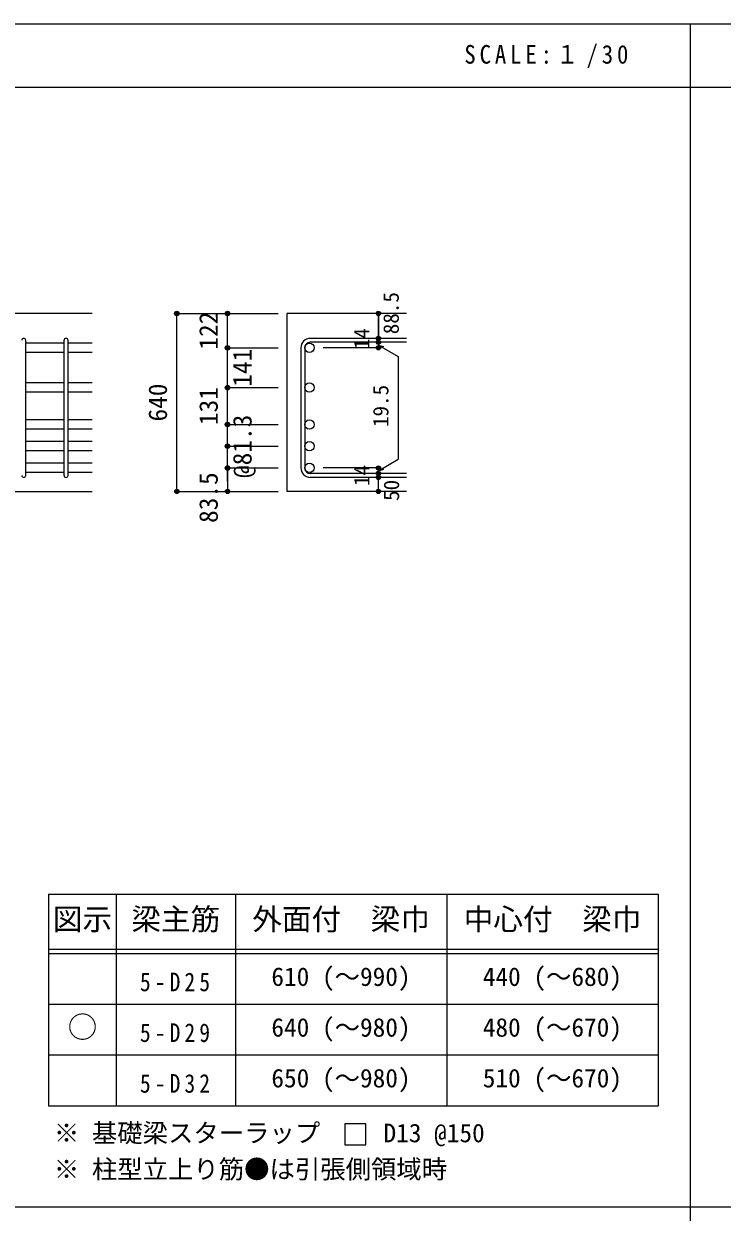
# Model space of a CAD drawing. Units: millimetres at full size, sheet at 1:30, with parts at other scales. Extents: x -5973 to 5954, y -4195 to 4201.
# Drawn here: x -3489 to -1011, y -15 to 4201 of the extents above; entities that cross this region are included whole.
import ezdxf
from ezdxf.enums import TextEntityAlignment as Align

# ---------------------------------------------------------------- set-up
doc = ezdxf.new("R2010")
doc.units = ezdxf.units.MM
doc.header["$LTSCALE"] = 30
doc.header["$PDMODE"] = 32
doc.header["$PDSIZE"] = 15
for name, color, linetype in [('0-1_躯体線', 2, 'Continuous'), ('0-5_基礎梁筋', 7, 'Continuous'), ('0-6_スタラップ筋', 7, 'Continuous'), ('0-D_寸法', 4, 'Continuous'), ('6-7_文字', 7, 'Continuous'), ('6-E_枠', 7, 'Continuous'), ('F-0_枠', 6, 'Continuous')]:
    doc.layers.add(name, color=color, linetype=linetype)
doc.styles.add('ＭＳ ゴシック', font='')
doc.styles.get('ＭＳ ゴシック').set_extended_font_data('MS Gothic')

msp = doc.modelspace()

# ---------------------------------------------------------------- linework, layer by layer
at = {"layer": '0-1_躯体線'}
for p, q in [((-3245.8, 3173.3), (-4945.8, 3173.3)), ((-2555.8, 3173.3), (-2555.8, 2541.8)), ((-2130.8, 3173.3), (-2555.8, 3173.3)), ((-3645.8, 2541.8), (-3245.8, 2541.8)), ((-2130.8, 2541.8), (-2555.8, 2541.8))]:
    msp.add_line(p, q, dxfattribs=at)
at = {"layer": '0-5_基礎梁筋'}
for p, q in [((-3345.8, 3068.1), (-3481.8, 3068.1)), ((-3245.8, 3068.1), (-3331.8, 3068.1)), ((-3345.8, 3035.1), (-3481.8, 3035.1)), ((-3245.8, 3035.1), (-3331.8, 3035.1)), ((-3345.8, 2926.8), (-3481.8, 2926.8)), ((-3245.8, 2926.8), (-3331.8, 2926.8)), ((-3345.8, 2893.8), (-3481.8, 2893.8)), ((-3245.8, 2893.8), (-3331.8, 2893.8)), ((-3345.8, 2795.8), (-3481.8, 2795.8)), ((-3245.8, 2795.8), (-3331.8, 2795.8)), ((-3345.8, 2762.8), (-3481.8, 2762.8)), ((-3245.8, 2762.8), (-3331.8, 2762.8)), ((-3345.8, 2718.8), (-3481.8, 2718.8)), ((-3245.8, 2718.8), (-3331.8, 2718.8)), ((-3345.8, 2685.8), (-3481.8, 2685.8)), ((-3245.8, 2685.8), (-3331.8, 2685.8)), ((-3345.8, 2641.8), (-3481.8, 2641.8)), ((-3245.8, 2641.8), (-3331.8, 2641.8)), ((-3345.8, 2608.8), (-3481.8, 2608.8)), ((-3245.8, 2608.8), (-3331.8, 2608.8))]:
    msp.add_line(p, q, dxfattribs=at)
at = {"layer": '0-5_基礎梁筋', "color": 3}
for centre in [(-2475.3, 3051.6), (-2475.3, 2910.3), (-2475.3, 2779.3), (-2475.3, 2702.3), (-2475.3, 2625.3)]:
    msp.add_circle(centre, 16.5, dxfattribs=at)
at = {"layer": '0-6_スタラップ筋'}
for p, q in [((-3481.8, 2598.8), (-3481.8, 3078.1)), ((-3345.8, 2598.8), (-3345.8, 3078.1)), ((-3331.8, 2598.8), (-3331.8, 3078.1)), ((-2130.8, 3085.1), (-2472.3, 3085.1)), ((-2505.8, 3051.6), (-2505.8, 2625.3)), ((-2491.8, 3051.6), (-2491.8, 2625.3)), ((-2130.8, 3071.1), (-2472.3, 3071.1)), ((-2130.8, 2605.8), (-2472.3, 2605.8)), ((-2130.8, 2591.8), (-2472.3, 2591.8))]:
    msp.add_line(p, q, dxfattribs=at)
for centre, radius, start, end in [((-3488.8, 3078.1), 7, 0, 180), ((-3338.8, 3078.1), 7, 0, 180), ((-2472.3, 3051.6), 33.5, 90, 180), ((-2472.3, 3051.6), 19.5, 90, 180), ((-2472.3, 2625.3), 33.5, 180, 270), ((-2472.3, 2625.3), 19.5, 180, 270), ((-3488.8, 2598.8), 7, 180, 0), ((-3338.8, 2598.8), 7, 180, 0)]:
    msp.add_arc(centre, radius, start, end, dxfattribs=at)
at = {"layer": '0-D_寸法'}
for p, q in [((-2945.8, 3173.3), (-2765.8, 3173.3)), ((-2945.8, 3173.3), (-2765.8, 3173.3)), ((-2945.8, 2541.8), (-2945.8, 3173.3)), ((-2765.8, 3173.3), (-2585.8, 3173.3)), ((-2765.8, 3173.3), (-2585.8, 3173.3)), ((-2765.8, 3051.6), (-2765.8, 3173.3)), ((-2230.8, 3071.1), (-2230.8, 3085.1)), ((-2765.8, 3051.6), (-2585.8, 3051.6)), ((-2765.8, 3051.6), (-2585.8, 3051.6)), ((-2765.8, 2910.3), (-2765.8, 3051.6)), ((-2230.8, 3051.6), (-2426.89, 3051.6)), ((-2230.8, 3071.1), (-2230.8, 3051.6)), ((-2230.8, 3061.35), (-2211.48, 3056.18)), ((-2230.8, 3061.35), (-2160.74, 3020.9)), ((-2160.74, 3020.9), (-2160.74, 2656)), ((-2765.8, 2625.3), (-2765.8, 2910.3)), ((-2765.8, 2910.3), (-2585.8, 2910.3)), ((-2765.8, 2910.3), (-2585.8, 2910.3)), ((-2765.8, 2779.3), (-2585.8, 2779.3)), ((-2765.8, 2702.3), (-2585.8, 2702.3)), ((-2765.8, 2625.3), (-2585.8, 2625.3)), ((-2230.8, 2625.3), (-2426.89, 2625.3)), ((-2230.8, 2615.55), (-2160.74, 2656)), ((-2230.8, 2605.8), (-2230.8, 2625.3)), ((-2230.8, 2615.55), (-2211.48, 2620.73)), ((-2230.8, 2591.8), (-2230.8, 2605.8)), ((-2230.8, 2541.8), (-2230.8, 2591.8)), ((-2945.8, 2541.8), (-2765.8, 2541.8)), ((-2765.8, 2541.8), (-2585.8, 2541.8))]:
    msp.add_line(p, q, dxfattribs=at)
for points in [[(-2230.8, 3173.3), (-2230.8, 3085.1), (-2230.8, 3173.3)], [(-2765.8, 2577.83), (-2765.8, 2625.3), (-2765.8, 2541.8)]]:
    msp.add_lwpolyline(points, dxfattribs=at)
for centre, radius in [((-2945.8, 3173.3), 8), ((-2945.8, 3173.3), 7.2), ((-2945.8, 3173.3), 6.4), ((-2945.8, 3173.3), 5.6), ((-2945.8, 3173.3), 4.8), ((-2945.8, 3173.3), 4), ((-2945.8, 3173.3), 3.2), ((-2945.8, 3173.3), 2.4), ((-2945.8, 3173.3), 1.6), ((-2945.8, 3173.3), 0.8), ((-2765.8, 3173.3), 8), ((-2765.8, 3173.3), 7.2), ((-2765.8, 3173.3), 6.4), ((-2765.8, 3173.3), 5.6), ((-2765.8, 3173.3), 4.8), ((-2765.8, 3173.3), 4), ((-2765.8, 3173.3), 3.2), ((-2765.8, 3173.3), 2.4), ((-2765.8, 3173.3), 1.6), ((-2765.8, 3173.3), 0.8), ((-2230.8, 3173.3), 4), ((-2230.8, 3173.3), 3.6), ((-2230.8, 3173.3), 3.2), ((-2230.8, 3173.3), 2.8), ((-2230.8, 3173.3), 2.4), ((-2230.8, 3173.3), 2), ((-2230.8, 3173.3), 1.6), ((-2230.8, 3173.3), 1.2), ((-2230.8, 3173.3), 0.8), ((-2230.8, 3173.3), 0.4), ((-2230.8, 3085.1), 4), ((-2230.8, 3085.1), 3.6), ((-2230.8, 3085.1), 3.2), ((-2230.8, 3085.1), 2.8), ((-2230.8, 3085.1), 2.4), ((-2230.8, 3085.1), 2), ((-2230.8, 3085.1), 1.6), ((-2230.8, 3085.1), 1.2), ((-2230.8, 3085.1), 0.8), ((-2230.8, 3085.1), 0.4), ((-2765.8, 3051.6), 8), ((-2765.8, 3051.6), 7.2), ((-2765.8, 3051.6), 6.4), ((-2765.8, 3051.6), 5.6), ((-2765.8, 3051.6), 4.8), ((-2765.8, 3051.6), 4), ((-2765.8, 3051.6), 3.2), ((-2765.8, 3051.6), 2.4), ((-2765.8, 3051.6), 1.6), ((-2765.8, 3051.6), 0.8), ((-2230.8, 3071.1), 4), ((-2230.8, 3051.6), 4), ((-2230.8, 3071.1), 3.6), ((-2230.8, 3051.6), 3.6), ((-2230.8, 3071.1), 3.2), ((-2230.8, 3051.6), 3.2), ((-2230.8, 3071.1), 2.8), ((-2230.8, 3051.6), 2.8), ((-2230.8, 3071.1), 2.4), ((-2230.8, 3051.6), 2.4), ((-2230.8, 3071.1), 2), ((-2230.8, 3051.6), 2), ((-2230.8, 3071.1), 1.6), ((-2230.8, 3051.6), 1.6), ((-2230.8, 3071.1), 1.2), ((-2230.8, 3051.6), 1.2), ((-2230.8, 3071.1), 0.8), ((-2230.8, 3051.6), 0.8), ((-2230.8, 3071.1), 0.4), ((-2230.8, 3051.6), 0.4), ((-2765.8, 2910.3), 8), ((-2765.8, 2910.3), 7.2), ((-2765.8, 2910.3), 6.4), ((-2765.8, 2910.3), 5.6), ((-2765.8, 2910.3), 4.8), ((-2765.8, 2910.3), 4), ((-2765.8, 2910.3), 3.2), ((-2765.8, 2910.3), 2.4), ((-2765.8, 2910.3), 1.6), ((-2765.8, 2910.3), 0.8), ((-2765.8, 2779.3), 8), ((-2765.8, 2779.3), 7.2), ((-2765.8, 2779.3), 6.4), ((-2765.8, 2779.3), 5.6), ((-2765.8, 2779.3), 4.8), ((-2765.8, 2779.3), 4), ((-2765.8, 2779.3), 3.2), ((-2765.8, 2779.3), 2.4), ((-2765.8, 2779.3), 1.6), ((-2765.8, 2779.3), 0.8), ((-2765.8, 2702.3), 8), ((-2765.8, 2702.3), 7.2), ((-2765.8, 2702.3), 6.4), ((-2765.8, 2702.3), 5.6), ((-2765.8, 2702.3), 4.8), ((-2765.8, 2702.3), 4), ((-2765.8, 2702.3), 3.2), ((-2765.8, 2702.3), 2.4), ((-2765.8, 2702.3), 1.6), ((-2765.8, 2702.3), 0.8), ((-2765.8, 2625.3), 8), ((-2765.8, 2625.3), 7.2), ((-2765.8, 2625.3), 6.4), ((-2765.8, 2625.3), 5.6), ((-2765.8, 2625.3), 4.8), ((-2765.8, 2625.3), 4), ((-2765.8, 2625.3), 3.2), ((-2765.8, 2625.3), 2.4), ((-2765.8, 2625.3), 1.6), ((-2765.8, 2625.3), 0.8), ((-2230.8, 2625.3), 4), ((-2230.8, 2625.3), 3.6), ((-2230.8, 2625.3), 3.2), ((-2230.8, 2625.3), 2.8), ((-2230.8, 2625.3), 2.4), ((-2230.8, 2625.3), 2), ((-2230.8, 2625.3), 1.6), ((-2230.8, 2625.3), 1.2), ((-2230.8, 2625.3), 0.8), ((-2230.8, 2625.3), 0.4), ((-2230.8, 2605.8), 4), ((-2230.8, 2591.8), 4), ((-2230.8, 2605.8), 3.6), ((-2230.8, 2591.8), 3.6), ((-2230.8, 2605.8), 3.2), ((-2230.8, 2591.8), 3.2), ((-2230.8, 2605.8), 2.8), ((-2230.8, 2591.8), 2.8), ((-2230.8, 2605.8), 2.4), ((-2230.8, 2591.8), 2.4), ((-2230.8, 2605.8), 2), ((-2230.8, 2591.8), 2), ((-2230.8, 2605.8), 1.6), ((-2230.8, 2591.8), 1.6), ((-2230.8, 2605.8), 1.2), ((-2230.8, 2591.8), 1.2), ((-2230.8, 2605.8), 0.8), ((-2230.8, 2591.8), 0.8), ((-2230.8, 2605.8), 0.4), ((-2230.8, 2591.8), 0.4), ((-2945.8, 2541.8), 7.2), ((-2945.8, 2541.8), 6.4), ((-2945.8, 2541.8), 5.6), ((-2945.8, 2541.8), 4.8), ((-2945.8, 2541.8), 4), ((-2945.8, 2541.8), 3.2), ((-2945.8, 2541.8), 2.4), ((-2945.8, 2541.8), 1.6), ((-2945.8, 2541.8), 0.8), ((-2765.8, 2541.8), 7.2), ((-2765.8, 2541.8), 6.4), ((-2765.8, 2541.8), 5.6), ((-2765.8, 2541.8), 4.8), ((-2765.8, 2541.8), 4), ((-2765.8, 2541.8), 3.2), ((-2765.8, 2541.8), 2.4), ((-2765.8, 2541.8), 1.6), ((-2765.8, 2541.8), 0.8), ((-2230.8, 2541.8), 4), ((-2230.8, 2541.8), 3.6), ((-2230.8, 2541.8), 3.2), ((-2230.8, 2541.8), 2.8), ((-2230.8, 2541.8), 2.4), ((-2230.8, 2541.8), 2), ((-2230.8, 2541.8), 1.6), ((-2230.8, 2541.8), 1.2), ((-2230.8, 2541.8), 0.8), ((-2230.8, 2541.8), 0.4)]:
    msp.add_circle(centre, radius, dxfattribs=at)
at = {"layer": '0-D_寸法', "color": 7}
for p in [(-2945.8, 3173.3), (-2765.8, 3173.3), (-2230.8, 3173.3), (-2230.8, 3085.1), (-2230.8, 3071.1), (-2765.8, 3051.6), (-2230.8, 3051.6), (-2765.8, 2910.3), (-2765.8, 2910.3), (-2765.8, 2779.3), (-2765.8, 2779.3), (-2765.8, 2702.3), (-2765.8, 2702.3), (-2765.8, 2625.3), (-2765.8, 2625.3), (-2230.8, 2625.3), (-2230.8, 2625.3), (-2230.8, 2605.8), (-2230.8, 2591.8), (-2945.8, 2541.8), (-2765.8, 2541.8), (-2230.8, 2541.8)]:
    msp.add_point(p, dxfattribs=at)
at = {"layer": '6-7_文字'}
msp.add_lwpolyline([(-2350.21, 223.31), (-2275.21, 223.31), (-2275.21, 298.31), (-2350.21, 298.31)], close=True, dxfattribs=at)
at = {"layer": '6-E_枠', "color": 3}
for p, q in [((-3400.52, 1112.77), (-3400.52, 362.77)), ((-3400.52, 1112.77), (-1238, 1112.77)), ((-1238, 1112.77), (-1238, 362.77)), ((-3400.52, 362.77), (-1238, 362.77))]:
    msp.add_line(p, q, dxfattribs=at)
at = {"layer": '6-E_枠'}
for p, q in [((-3160.52, 1112.77), (-3160.52, 362.77)), ((-2738, 1112.77), (-2738, 362.77)), ((-1988, 1112.77), (-1988, 362.77)), ((-3400.52, 917.77), (-1238, 917.77)), ((-3400.52, 902.77), (-1238, 902.77)), ((-3400.52, 722.77), (-1238, 722.77)), ((-3400.52, 542.77), (-1238, 542.77))]:
    msp.add_line(p, q, dxfattribs=at)
at = {"layer": 'F-0_枠'}
msp.add_line((-5972.88, 4201.15), (5954.1, 4201.15), dxfattribs=at)
at = {"layer": 'F-0_枠', "color": 2}
for p, q in [((-1124.64, 4201.15), (-1124.64, -4195.24)), ((-5972.88, 3976.15), (3723.6, 3976.15)), ((3723.6, 2.95), (-5972.88, 2.95))]:
    msp.add_line(p, q, dxfattribs=at)

# ---------------------------------------------------------------- texts
at = {"layer": '0-D_寸法', "style": 'ＭＳ ゴシック'}
for s, height, p in [('88.5', 54.99, (-2141.9, 3099.71)), ('122', 65.98, (-2780.8, 3044.95)), ('14', 54.99, (-2246.03, 3046.44)), ('141', 65.98, (-2661.08, 2913.6)), ('640', 65.98, (-2960.8, 2790.05)), ('19.5', 54.99, (-2178.63, 2770.53)), ('131', 65.98, (-2780.8, 2777.3)), ('@81.3', 65.98, (-2660.8, 2589.8)), ('14', 54.99, (-2246.06, 2561.12)), ('83.5', 65.98, (-2780.8, 2430.3)), ('50', 54.99, (-2140.8, 2508.3))]:
    msp.add_text(s, height=height, rotation=90, dxfattribs=at).set_placement(p, align=Align.BOTTOM_LEFT)
at = {"layer": '6-7_文字', "color": 2, "style": 'ＭＳ ゴシック'}
for s, p in [('図示', (-3385.52, 962.77)), ('梁主筋', (-3106.76, 962.77)), ('外面付\u3000梁巾', (-2678, 962.77)), ('中心付\u3000梁巾', (-1928, 962.77)), ('○', (-3333.02, 580.27))]:
    msp.add_text(s, height=76.98, dxfattribs=at).set_placement(p, align=Align.BOTTOM_LEFT)
at = {"layer": '6-7_文字', "style": 'ＭＳ ゴシック'}
for s, p in [('610 (～990)', (-2610.5, 767.77)), ('440 (～680)', (-1860.5, 767.77)), ('640 (～980)', (-2610.5, 587.77)), ('480 (～670)', (-1860.5, 587.77)), ('650 (～980)', (-2610.5, 407.77)), ('510 (～670)', (-1860.5, 407.77)), ('※ 基礎梁スターラップ     D13 @150', (-3381.96, 213.19)), ('※ 柱型立上り筋●は引張側領域時', (-3381.96, 84.68))]:
    msp.add_text(s, height=65.98, dxfattribs=at).set_placement(p, align=Align.BOTTOM_LEFT)
at = {"layer": '6-7_文字', "color": 2, "insert": (-1925.98, 4043.65), "char_height": 65.98, "attachment_point": 7, "style": 'ＭＳ ゴシック'}
msp.add_mtext('\\T1.34;\\W0.9;SCALE:１/30', dxfattribs=at)
at = {"layer": '6-7_文字', "char_height": 65.98, "attachment_point": 7, "style": 'ＭＳ ゴシック'}
for s, insert in [('\\T1.38;\\W0.85;5-D25', (-3076.76, 767.77)), ('\\T1.38;\\W0.85;5-D29', (-3076.76, 587.77)), ('\\T1.38;\\W0.85;5-D32', (-3076.76, 407.77))]:
    msp.add_mtext(s, dxfattribs=dict(at, insert=insert))

doc.saveas('drawing.dxf')
